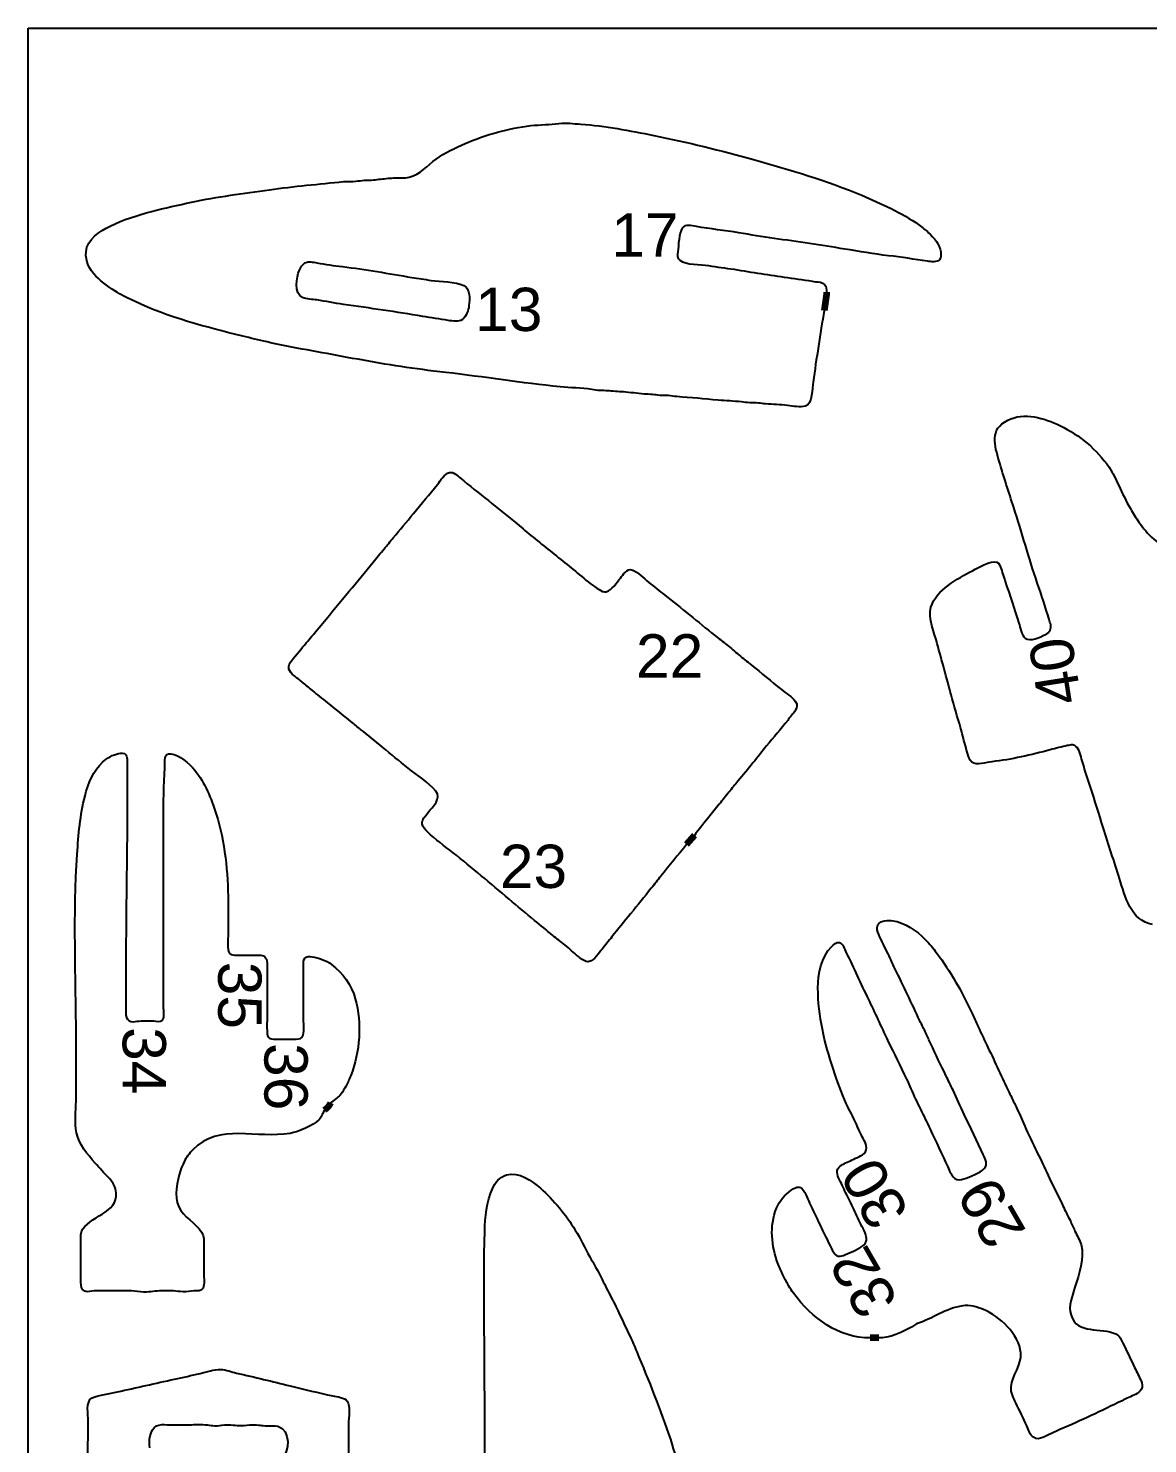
# Model space of a CAD drawing. Extents: x 0 to 181, y 67 to 296.
# Drawn here: x 0.2 to 90.6, y 181.3 to 295.7 of the extents above; entities that cross this region are included whole.
import ezdxf
from ezdxf.enums import TextEntityAlignment as Align

# ---------------------------------------------------------------- set-up
doc = ezdxf.new("R2010")
doc.units = 0
doc.layers.add('Cut', color=7, linetype='Continuous')
doc.layers.add('Stege', color=5, linetype='Continuous', lineweight=100)
doc.layers.add('Text', color=1, linetype='Continuous', lineweight=15)
doc.styles.add('textstyle21', font='')
doc.styles.add('textstyle22', font='')
doc.styles.add('textstyle23', font='')
doc.styles.add('textstyle24', font='')
doc.styles.add('textstyle25', font='')
doc.styles.add('textstyle26', font='')
doc.styles.add('textstyle27', font='')
doc.styles.add('textstyle28', font='')
doc.styles.add('textstyle30', font='')
doc.styles.add('textstyle31', font='')
doc.styles.add('textstyle32', font='')
doc.styles.get('textstyle21').set_extended_font_data('Arial')
doc.styles.get('textstyle22').set_extended_font_data('Arial')
doc.styles.get('textstyle23').set_extended_font_data('Arial')
doc.styles.get('textstyle24').set_extended_font_data('Arial')
doc.styles.get('textstyle25').set_extended_font_data('Arial')
doc.styles.get('textstyle26').set_extended_font_data('Arial')
doc.styles.get('textstyle27').set_extended_font_data('Arial')
doc.styles.get('textstyle28').set_extended_font_data('Arial')
doc.styles.get('textstyle30').set_extended_font_data('Arial')
doc.styles.get('textstyle31').set_extended_font_data('Arial')
doc.styles.get('textstyle32').set_extended_font_data('Arial')

msp = doc.modelspace()

# ---------------------------------------------------------------- linework, layer by layer
at = {"layer": 'Cut'}
for p, q in [((0.170826, 295.708873), (180.620413, 295.708873)), ((0.170826, 66.816444), (0.170826, 295.708873)), ((73.90382, 277.636752), (73.92, 277.36))]:
    msp.add_line(p, q, dxfattribs=at)
for points in [[(11.106841, 219.74363), (11.106841, 231.735043)], [(16.316238, 225.149573), (16.316238, 222.495726)], [(8.059832, 220.333333), (8.059832, 216.696581)], [(19.461543, 218.858974), (19.461543, 215.517094)], [(22.410265, 215.811989), (22.410265, 218.957288)], [(4.029915, 209.029915), (4.029915, 214.239316)], [(14.350428, 197.333333), (14.350428, 195.07265)], [(26.047008, 182.98301), (26.047008, 178.16677)], [(11.40171, 182.88462), (13.170941, 182.88462)]]:
    msp.add_lwpolyline(points, dxfattribs=at)
for points in [[(35.482908, 286.398273), (37.162203, 287.134764), (38.965934, 287.624664), (40.7906, 287.843734)], [(40.7906, 287.843734), (41.529942, 287.93249), (42.33219, 287.919388), (43.051284, 288.013846)], [(43.051284, 288.013851), (43.653904, 288.092995), (44.219075, 288.007231), (44.820515, 287.966052)], [(44.820515, 287.966052), (46.812177, 287.829693), (48.757447, 287.445053), (50.717951, 287.052991)], [(50.717951, 287.052991), (53.427037, 286.511312), (56.123934, 285.846868), (58.777781, 285.097893)], [(33.123933, 285.139662), (33.826023, 285.663649), (34.682822, 286.047375), (35.482908, 286.398273)], [(30.96154, 283.684469), (31.830724, 283.88508), (32.44101, 284.630025), (33.123933, 285.139662)], [(58.777781, 285.097893), (61.733379, 284.263799), (64.694187, 283.423218), (67.525644, 282.21503)], [(28.504275, 283.517477), (28.87601, 283.553447), (29.305147, 283.597777), (29.683762, 283.623729)], [(29.683762, 283.623729), (30.112211, 283.653019), (30.542625, 283.587849), (30.96154, 283.684469)], [(13.367522, 281.655265), (15.436539, 282.109466), (17.562565, 282.371312), (19.658121, 282.66235)], [(19.658121, 282.66235), (21.644377, 282.93835), (23.65442, 283.130607), (25.653847, 283.320897)], [(25.653847, 283.320897), (25.983416, 283.352247), (26.315048, 283.323697), (26.636753, 283.354317)], [(26.636753, 283.354317), (26.873732, 283.376827), (27.080142, 283.421257), (27.324788, 283.432067)], [(27.324788, 283.432067), (27.528347, 283.440967), (27.707728, 283.430467), (27.914531, 283.444647)], [(27.914531, 283.444647), (28.120647, 283.458797), (28.303467, 283.498117), (28.504275, 283.517477)], [(10.123932, 280.908846), (11.192842, 281.212564), (12.285539, 281.417697), (13.367522, 281.655265)], [(67.525644, 282.21503), (69.077063, 281.552944), (70.772576, 280.811538), (72.145303, 279.824111)], [(6.782052, 279.722085), (7.825721, 280.26406), (9.000638, 280.589697), (10.123932, 280.908846)], [(4.834748, 277.636752), (4.923131, 278.701534), (5.930462, 279.279876), (6.782052, 279.722085)], [(53.021292, 279.571308), (52.732711, 279.107081), (52.728976, 278.210769), (52.657617, 277.63685)], [(54.158121, 279.692991), (53.803391, 279.751181), (53.227702, 279.903432), (53.021292, 279.571308)], [(57.598292, 279.185222), (56.466476, 279.370107), (55.283942, 279.508303), (54.158121, 279.692991)], [(60.44872, 278.730726), (59.498053, 278.864402), (58.549451, 279.029825), (57.598292, 279.185222)], [(72.145303, 279.824111), (72.42317, 279.624188), (72.67961, 279.424167), (72.930153, 279.192692)], [(72.930153, 279.192692), (73.354572, 278.800415), (73.843273, 278.241534), (73.90382, 277.636752)], [(66.149575, 277.873731), (64.256694, 278.177744), (62.348972, 278.463769), (60.44872, 278.730726)], [(7.371795, 274.363184), (6.252462, 275.074415), (4.707088, 276.098996), (4.834748, 277.636752)], [(22.077052, 276.162295), (22.173082, 276.390132), (22.305087, 276.623671), (22.526732, 276.749286)], [(22.526732, 276.749286), (22.821211, 276.916184), (23.174565, 276.811996), (23.491454, 276.759996)], [(23.491454, 276.759996), (24.182634, 276.646667), (24.859266, 276.531569), (25.555557, 276.452346)], [(52.657617, 277.63685), (52.626947, 277.390829), (52.579377, 277.12859), (52.813702, 276.965919)], [(52.813702, 276.965919), (53.350074, 276.593496), (54.497322, 276.636547), (55.141027, 276.531376)], [(69.688037, 277.336966), (68.492233, 277.471722), (67.335156, 277.683244), (66.149575, 277.873731)], [(72.833336, 276.892201), (71.788212, 277.034427), (70.739058, 277.218526), (69.688037, 277.336966)], [(73.81349, 277.008085), (73.628802, 276.774744), (73.121524, 276.852983), (72.833336, 276.892201)], [(73.92, 277.36), (73.92, 277.32), (73.94599, 277.175278), (73.81349, 277.008085)], [(22.334082, 273.959603), (21.610074, 274.302637), (21.837813, 275.594962), (22.077052, 276.162295)], [(25.555557, 276.452346), (27.413839, 276.240727), (29.316745, 275.890812), (31.158121, 275.580607)], [(55.141027, 276.531376), (55.835352, 276.41785), (56.51169, 276.351897), (57.20513, 276.236406)], [(57.20513, 276.236406), (58.642237, 275.99697), (60.086519, 275.771), (61.529917, 275.57265)], [(31.158121, 275.580607), (31.686335, 275.491657), (32.20354, 275.431402), (32.730771, 275.338222)], [(32.730771, 275.338222), (33.517882, 275.199141), (34.650976, 275.285442), (35.373903, 274.918718)], [(35.373903, 274.918718), (35.914305, 274.644684), (35.842356, 273.826906), (35.781908, 273.311962)], [(61.529917, 275.57265), (62.283019, 275.46915), (63.039464, 275.349137), (63.7906, 275.236397)], [(63.7906, 275.236397), (64.065323, 275.195117), (64.328938, 275.212117), (64.517656, 275.021927)], [(64.517656, 275.021927), (64.688485, 274.849821), (64.674528, 274.60262), (64.673348, 274.393162)], [(8.747864, 273.663453), (8.282546, 273.887064), (7.821406, 274.077551), (7.371795, 274.363184)], [(17.495727, 270.841923), (14.523813, 271.563868), (11.512189, 272.334662), (8.747864, 273.663453)], [(23.491454, 273.761744), (23.1323, 273.817374), (22.664732, 273.802824), (22.334082, 273.959603)], [(25.653847, 273.397479), (24.924629, 273.498816), (24.218411, 273.649004), (23.491454, 273.761744)], [(32.042737, 272.435214), (29.918578, 272.784538), (27.781741, 273.101526), (25.653847, 273.397479)], [(34.106839, 272.105842), (33.431976, 272.202072), (32.721532, 272.323654), (32.042737, 272.435214)], [(35.249074, 272.191842), (34.931399, 271.941005), (34.477297, 272.053056), (34.106839, 272.105842)], [(35.781908, 273.311962), (35.734728, 272.910543), (35.581002, 272.453787), (35.249074, 272.191842)], [(64.486498, 272.918803), (64.169609, 270.991521), (63.860485, 269.05441), (63.594019, 267.119658)], [(19.461539, 270.364624), (18.803975, 270.509111), (18.157027, 270.681316), (17.495727, 270.841923)], [(25.948719, 269.123705), (23.788095, 269.527876), (21.59936, 269.894893), (19.461539, 270.364624)], [(32.927351, 268.0195), (30.593147, 268.302585), (28.26936, 268.689654), (25.948719, 269.123705)], [(33.910257, 267.901059), (33.575381, 267.938709), (33.256723, 267.979599), (32.927351, 268.0195)], [(43.149574, 266.743196), (40.070424, 267.036397), (37.002185, 267.5537), (33.910257, 267.901059)], [(45.705129, 266.529906), (44.851574, 266.646773), (43.987206, 266.663384), (43.149574, 266.743196)], [(46.393164, 266.440366), (46.156087, 266.456776), (45.946924, 266.496786), (45.705129, 266.529906)], [(63.594019, 267.119658), (63.527579, 266.637346), (63.535539, 265.342171), (62.991203, 265.185103)], [(46.982907, 266.422866), (46.779741, 266.436826), (46.605865, 266.425766), (46.393164, 266.440366)], [(48.260685, 266.324576), (47.881677, 266.350626), (47.350416, 266.397506), (46.982907, 266.422866)], [(49.931625, 266.153453), (49.375399, 266.206623), (48.82448, 266.285752), (48.260685, 266.324576)], [(50.61966, 266.120033), (50.383959, 266.142543), (50.166736, 266.130943), (49.931625, 266.153453)], [(51.209403, 266.047203), (51.000339, 266.061553), (50.826266, 266.100283), (50.61966, 266.120033)], [(51.897437, 266.029703), (51.652989, 266.046413), (51.448839, 266.030803), (51.209403, 266.047203)], [(52.585472, 265.948913), (52.348198, 265.965623), (52.134514, 266.013393), (51.897437, 266.029703)], [(55.927352, 265.662003), (54.794553, 265.769827), (53.707459, 265.87028), (52.585472, 265.948913)], [(57.794874, 265.530391), (57.176429, 265.592211), (56.531741, 265.604501), (55.927352, 265.662003)], [(58.482908, 265.452541), (58.230596, 265.463751), (58.049545, 265.504931), (57.794874, 265.530391)], [(59.170942, 265.432001), (58.912634, 265.456571), (58.736301, 265.441301), (58.482908, 265.452541)], [(59.760686, 265.359171), (59.557519, 265.373231), (59.371651, 265.412931), (59.170942, 265.432001)], [(61.529917, 265.235423), (60.918647, 265.294593), (60.357604, 265.318083), (59.760686, 265.359171)], [(62.991203, 265.185103), (62.514985, 265.047692), (62.010656, 265.188903), (61.529917, 265.235423)], [(79.320374, 264.0454), (80.653195, 264.721541), (82.286686, 264.224682), (83.546772, 263.605156)], [(78.632241, 260.730746), (78.261194, 262.018058), (77.832353, 263.290627), (79.320374, 264.0454)], [(83.546772, 263.605156), (85.154609, 262.814605), (86.502665, 261.708934), (87.520366, 260.239293)], [(33.241587, 258.863248), (33.48692, 259.166671), (33.805873, 259.703731), (34.205228, 259.81362)], [(34.205228, 259.81362), (34.542463, 259.90641), (34.850899, 259.55944), (35.089745, 259.362564)], [(79.811729, 256.995703), (79.410015, 258.224926), (78.98766, 259.497592), (78.632241, 260.730746)], [(87.520366, 260.239293), (87.838238, 259.780178), (88.046909, 259.264152), (88.29008, 258.764934)], [(31.294647, 256.504274), (31.939237, 257.297282), (32.5911, 258.058936), (33.241587, 258.863248)], [(35.089745, 259.362564), (35.832822, 258.750115), (36.597818, 258.148282), (37.350429, 257.546154)], [(88.29008, 258.764934), (88.597238, 258.134203), (88.883755, 257.488041), (89.243793, 256.897413)], [(37.350429, 257.546154), (38.082596, 256.960538), (38.798446, 256.396842), (39.512822, 255.807983)], [(29.664399, 254.538462), (30.200869, 255.201923), (30.748643, 255.832654), (31.294647, 256.504274)], [(81.713062, 250.901686), (81.015199, 252.926276), (80.479122, 254.953323), (79.811729, 256.995703)], [(89.243793, 256.897413), (89.464357, 256.535802), (89.683644, 256.17193), (89.924554, 255.816216)], [(39.512822, 255.807983), (39.951493, 255.446274), (40.350848, 255.088791), (40.7906, 254.735141)], [(89.924554, 255.816216), (90.583199, 254.843533), (91.524627, 253.864853), (92.687798, 253.534793)], [(28.92545, 253.653846), (29.174125, 253.952355), (29.420048, 254.236218), (29.664399, 254.538462)], [(40.7906, 254.735141), (41.709519, 253.995897), (42.62028, 253.249577), (43.542737, 252.530974)], [(28.039852, 252.57265), (28.34239, 252.930526), (28.621732, 253.289188), (28.92545, 253.653846)], [(26.087702, 250.213675), (26.746937, 251.005799), (27.377078, 251.788487), (28.039852, 252.57265)], [(43.542737, 252.530974), (44.433741, 251.836748), (45.340669, 250.966581), (46.294874, 250.359538)], [(48.02243, 251.294872), (48.248596, 251.562124), (48.555754, 252.084932), (48.952554, 251.952239)], [(48.952554, 251.952239), (49.480178, 251.775709), (49.889361, 251.280325), (50.324789, 250.934735)], [(73.118532, 248.935874), (73.53322, 250.343691), (75.265788, 251.231648), (76.469848, 251.88184)], [(76.469848, 251.88184), (77.033545, 252.186246), (77.652677, 252.560733), (78.234754, 252.604374)], [(78.234754, 252.604374), (78.550759, 252.628164), (78.647673, 252.430695), (78.740066, 252.177597)], [(78.740066, 252.177597), (78.869712, 251.822571), (79.000733, 251.36896), (79.123694, 250.999977)], [(46.884225, 250.187825), (47.334789, 250.296338), (47.719596, 250.937291), (48.02243, 251.294872)], [(50.324789, 250.934735), (50.74449, 250.60153), (51.16881, 250.234611), (51.602567, 249.906026)], [(79.123694, 250.999977), (79.494545, 249.887524), (79.856254, 248.772515), (80.221011, 247.658097)], [(82.664613, 247.952968), (82.362468, 248.942263), (82.048921, 249.927332), (81.713062, 250.901686)], [(23.97357, 247.65812), (24.669074, 248.515214), (25.386497, 249.371226), (26.087702, 250.213675)], [(46.294874, 250.359538), (46.471699, 250.246996), (46.662677, 250.134453), (46.884225, 250.187825)], [(51.602567, 249.906026), (52.969985, 248.870239), (54.289537, 247.740389), (55.632481, 246.675509)], [(73.630822, 245.987156), (73.393254, 246.886515), (72.846562, 248.012827), (73.118532, 248.935874)], [(21.601228, 244.807692), (22.357279, 245.752265), (23.201792, 246.706962), (23.97357, 247.65812)], [(80.221011, 247.658097), (80.342498, 247.286656), (80.424669, 246.692686), (80.737528, 246.441062)], [(82.365417, 246.730037), (82.519143, 246.810927), (82.664613, 246.902635), (82.753763, 247.078968)], [(82.753763, 247.078968), (82.890289, 247.349169), (82.751963, 247.666845), (82.664613, 247.952968)], [(55.632481, 246.675509), (55.963721, 246.412876), (56.285819, 246.17403), (56.615387, 245.908056)], [(56.615387, 245.908056), (56.954981, 245.634021), (57.263712, 245.357825), (57.598293, 245.078385)], [(74.7476, 241.858951), (74.389822, 243.231285), (73.994104, 244.611874), (73.630822, 245.987156)], [(80.737528, 246.441062), (81.124301, 246.130071), (81.951712, 246.512322), (82.365417, 246.730037)], [(21.238928, 243.931825), (21.153518, 244.258248), (21.395407, 244.550662), (21.601228, 244.807692)], [(57.598293, 245.078385), (57.924422, 244.806021), (58.254875, 244.556068), (58.581199, 244.290585)], [(21.629339, 243.424154), (21.4533, 243.581222), (21.296527, 243.711556), (21.238928, 243.931825)], [(58.581199, 244.290585), (59.404383, 243.62103), (60.215674, 242.956291), (61.038465, 242.276709)], [(22.311967, 242.890043), (22.081181, 243.07188), (21.85236, 243.224919), (21.629339, 243.424154)], [(23.098292, 242.232872), (22.831629, 242.449013), (22.580988, 242.67803), (22.311967, 242.890043)], [(24.37607, 241.209175), (23.948112, 241.556927), (23.531655, 241.881679), (23.098292, 242.232872)], [(61.038465, 242.276709), (61.432806, 241.950974), (61.890546, 241.709769), (62.158289, 241.338034)], [(62.158289, 241.338034), (62.364405, 241.051615), (62.312606, 240.864667), (62.146399, 240.581197)], [(75.512006, 239.205105), (75.265199, 240.080678), (74.977699, 240.976203), (74.7476, 241.858951)], [(26.243591, 239.704543), (25.629668, 240.214081), (24.9953, 240.706026), (24.37607, 241.209175)], [(62.146399, 240.581197), (61.99572, 240.324265), (61.733284, 240.039812), (61.541322, 239.794872)], [(27.029916, 239.067521), (26.76345, 239.280812), (26.510057, 239.483389), (26.243591, 239.704543)], [(28.799147, 237.624517), (28.218249, 238.106632), (27.616711, 238.597889), (27.029916, 239.067521)], [(61.541322, 239.794872), (60.979297, 239.077645), (60.411177, 238.423816), (59.834702, 237.730769)], [(76.074327, 237.141003), (75.863788, 237.816554), (75.703476, 238.525917), (75.512006, 239.205105)], [(84.923332, 237.601098), (84.684977, 237.886829), (84.438857, 237.805739), (84.136515, 237.749812)], [(6.193753, 236.434808), (6.53088, 236.737739), (7.029086, 237.026419), (7.470008, 237.115568)], [(7.470008, 237.115568), (7.670756, 237.156258), (7.91494, 237.195778), (8.057097, 237.002731)], [(8.057097, 237.002731), (8.157442, 236.866402), (8.149765, 236.699308), (8.156223, 236.551184)], [(11.196281, 235.961538), (11.231571, 236.475991), (11.057887, 237.176017), (11.698447, 237.097974)], [(11.698447, 237.097974), (12.362204, 237.017084), (13.169464, 236.328162), (13.625435, 235.764957)], [(30.863252, 235.94188), (30.165583, 236.500957), (29.494553, 237.047355), (28.799147, 237.624517)], [(59.834702, 237.730769), (59.458053, 237.277944), (59.113249, 236.815094), (58.736108, 236.354701)], [(76.413823, 236.415421), (76.205545, 236.586447), (76.150404, 236.897045), (76.074327, 237.141003)], [(82.760447, 237.409726), (81.198118, 236.99838), (79.647682, 236.628218), (78.042498, 236.448051)], [(84.136515, 237.749812), (83.725366, 237.673932), (83.181327, 237.520598), (82.760447, 237.409726)], [(85.386772, 236.354675), (85.254374, 236.794132), (85.203656, 237.265239), (84.923332, 237.601098)], [(4.75473, 233.700855), (5.010688, 234.71138), (5.410751, 235.731244), (6.193753, 236.434808)], [(8.156223, 236.551184), (8.164343, 236.365316), (8.158123, 236.157628), (8.158123, 235.961538)], [(8.158123, 235.961538), (8.158123, 234.847611), (8.158123, 233.733585), (8.158123, 232.619658)], [(11.106841, 231.735043), (11.106841, 233.147282), (11.100141, 234.557064), (11.196281, 235.961538)], [(13.625435, 235.764957), (14.451764, 234.744406), (14.96199, 233.475671), (15.358396, 232.226496)], [(33.092582, 234.085171), (32.523872, 234.793453), (31.57468, 235.371893), (30.863252, 235.94188)], [(58.736108, 236.354701), (58.331249, 235.860496), (57.928553, 235.365701), (57.524284, 234.880342)], [(78.042498, 236.448051), (77.604417, 236.398811), (76.782216, 236.112782), (76.413823, 236.415421)], [(86.004135, 234.388863), (85.788485, 235.042004), (85.58581, 235.693867), (85.386772, 236.354675)], [(57.524284, 234.880342), (57.277771, 234.584389), (57.037254, 234.298855), (56.792608, 233.995726)], [(4.119409, 228.982906), (4.230094, 230.599197), (4.354097, 232.119064), (4.75473, 233.700855)], [(32.456641, 232.324786), (32.869364, 232.852803), (33.607133, 233.444316), (33.092582, 234.085171)], [(56.792608, 233.995726), (56.526241, 233.665667), (56.272553, 233.345436), (56.005989, 233.012821)], [(87.029994, 231.145273), (86.705242, 232.22932), (86.360438, 233.309337), (86.004135, 234.388863)], [(8.158123, 232.619658), (8.158123, 228.521923), (8.059832, 224.434312), (8.059832, 220.333333)], [(15.358396, 232.226496), (16.061371, 230.011026), (16.316238, 227.465004), (16.316238, 225.149573)], [(32.009419, 231.440171), (31.976979, 231.777504), (32.238928, 232.046231), (32.456641, 232.324786)], [(56.005989, 233.012821), (55.136019, 231.927103), (54.25386, 230.861338), (54, 230.5)], [(32.440227, 230.780248), (32.236077, 230.971423), (32.035859, 231.16594), (32.009419, 231.440171)], [(88.360554, 227.017068), (87.936528, 228.395594), (87.44134, 229.772153), (87.029994, 231.145273)], [(34.500005, 229.092598), (33.800667, 229.640568), (33.085111, 230.176547), (32.440227, 230.780248)], [(4.029915, 214.239316), (4.029915, 219.132124), (3.785387, 224.105235), (4.119409, 228.982906)], [(39.021372, 225.354017), (37.517526, 226.610662), (36.048475, 227.879103), (34.500005, 229.092598)], [(53.3718, 229.769231), (52.677574, 228.909679), (51.987967, 228.083842), (51.288433, 227.213675)], [(51.288433, 227.213675), (51.023147, 226.883714), (50.787839, 226.56594), (50.52098, 226.230769)], [(91.016857, 223.301487), (89.266204, 223.611987), (88.801191, 225.584777), (88.360554, 227.017068)], [(41.085475, 223.633538), (40.401569, 224.211291), (39.714813, 224.774594), (39.021372, 225.354017)], [(50.52098, 226.230769), (49.934873, 225.494474), (49.445189, 224.910137), (48.850433, 224.166667)], [(48.850433, 224.166667), (48.339322, 223.527778), (47.841971, 222.930662), (47.336757, 222.299145)], [(42.559834, 222.410607), (42.078898, 222.818218), (41.568082, 223.225829), (41.085475, 223.633538)], [(68.902453, 222.49577), (68.795218, 222.753488), (68.71059, 222.99607), (68.815073, 223.259685)], [(68.815073, 223.259685), (68.866773, 223.38992), (69.002317, 223.460296), (69.104146, 223.507869)], [(69.104146, 223.507869), (69.445411, 223.667296), (69.983356, 223.630339), (70.376125, 223.529979)], [(70.376125, 223.529979), (71.389894, 223.270885), (72.226052, 222.558377), (72.922834, 221.807731)], [(16.316238, 222.495726), (16.316238, 222.065115), (16.226398, 221.542209), (16.347498, 221.134205)], [(43.54274, 221.64394), (43.213368, 221.905786), (42.878296, 222.140799), (42.559834, 222.410607)], [(47.336757, 222.299145), (47.071569, 221.967611), (46.81739, 221.641188), (46.546992, 221.316239)], [(65.077567, 221.507061), (65.244072, 221.672386), (65.487046, 221.896194), (65.729431, 221.832207)], [(69.662731, 220.923121), (69.404423, 221.456741), (69.139431, 221.925882), (68.902453, 222.49577)], [(16.347498, 221.134205), (16.456207, 220.768073), (16.888292, 220.825474), (17.200857, 220.824786)], [(17.200857, 220.824786), (17.673929, 220.823803), (18.207352, 220.833186), (18.675216, 220.824295)], [(18.675216, 220.824295), (19.094523, 220.816395), (19.368656, 220.812995), (19.446993, 220.331466)], [(22.511307, 220.568959), (22.651568, 220.745587), (22.901324, 220.721408), (23.098397, 220.69654)], [(44.623937, 220.715585), (44.227531, 221.019991), (43.924403, 221.340517), (43.54274, 221.64394)], [(45.507078, 220.308564), (45.174266, 220.231704), (44.877723, 220.520675), (44.623937, 220.715585)], [(46.546992, 221.316239), (46.293304, 221.01144), (45.926975, 220.405479), (45.507078, 220.308564)], [(63.98723, 218.17098), (63.98903, 219.3026), (64.254187, 220.689284), (65.077567, 221.507061)], [(65.729431, 221.832207), (66.045926, 221.748557), (66.113157, 221.342326), (66.27229, 221.021408)], [(66.27229, 221.021408), (66.879725, 219.796117), (67.435952, 218.5091), (68.04152, 217.286365)], [(70.203919, 219.743634), (69.996919, 220.160582), (69.857936, 220.519638), (69.662731, 220.923121)], [(72.922834, 221.807731), (73.236676, 221.469612), (73.502454, 221.097483), (73.779535, 220.726535)], [(73.779535, 220.726535), (74.344411, 219.969992), (74.824757, 219.183077), (75.290557, 218.36756)], [(11.106841, 216.50004), (11.106939, 217.580843), (11.106841, 218.662728), (11.106841, 219.74363)], [(19.446993, 220.331466), (19.514813, 219.914222), (19.461543, 219.312979), (19.461543, 218.858974)], [(22.410756, 220.038386), (22.414156, 220.220617), (22.396206, 220.42398), (22.511307, 220.568959)], [(22.410265, 218.957288), (22.410265, 219.310643), (22.404065, 219.687784), (22.410756, 220.038386)], [(23.098397, 220.69654), (23.629559, 220.62951), (24.232179, 220.399113), (24.670948, 220.076523)], [(24.670948, 220.076523), (25.599107, 219.39419), (26.296183, 218.400767), (26.598525, 217.286348)], [(72.22212, 215.517138), (71.550893, 216.938027), (70.900897, 218.339651), (70.203919, 219.743634)], [(26.598525, 217.286348), (27.132243, 215.319356), (26.984414, 212.980532), (26.223842, 211.09404)], [(65.232277, 211.58551), (64.524191, 213.709177), (63.983593, 215.919044), (63.98723, 218.17098)], [(68.04152, 217.286365), (68.592439, 216.173912), (69.071802, 215.067553), (69.615153, 213.944484)], [(75.290557, 218.36756), (75.700527, 217.649842), (76.026458, 216.956402), (76.395834, 216.205167)], [(8.059832, 216.696581), (8.059832, 216.260859), (7.932713, 215.597692), (8.458755, 215.465295)], [(11.005798, 215.580335), (11.217025, 215.82842), (11.106841, 216.132531), (11.106841, 216.50004)], [(76.395834, 216.205167), (76.584749, 215.820851), (76.750762, 215.413731), (76.936531, 215.02568)], [(8.458755, 215.465295), (8.695881, 215.405635), (8.906144, 215.478465), (9.141029, 215.500385)], [(9.141029, 215.500385), (9.51761, 215.535575), (9.95232, 215.531055), (10.320516, 215.508385)], [(10.320516, 215.508385), (10.516704, 215.496295), (10.84991, 215.397022), (11.005798, 215.580335)], [(19.461543, 215.517094), (19.461543, 215.262423), (19.457443, 214.972662), (19.462035, 214.730868)], [(22.379005, 214.352177), (22.507373, 214.784459), (22.410265, 215.360344), (22.410265, 215.811989)], [(72.709739, 214.534232), (72.548051, 214.868322), (72.384004, 215.174399), (72.22212, 215.517138)], [(76.936531, 215.02568), (77.199164, 214.477022), (77.451082, 213.90153), (77.723642, 213.35474)], [(19.462035, 214.730868), (19.464935, 214.571047), (19.439725, 214.355397), (19.562586, 214.200295)], [(19.562586, 214.200295), (19.703338, 214.022585), (19.924197, 214.047453), (20.149676, 214.043226)], [(20.149676, 214.043226), (20.661377, 214.033526), (21.304787, 214.021896), (21.820026, 214.044626)], [(21.820026, 214.044626), (22.068702, 214.055636), (22.298112, 214.079716), (22.379005, 214.352177)], [(69.615153, 213.944484), (70.122136, 212.896903), (70.646418, 211.845292), (71.15173, 210.799185)], [(73.106735, 213.649617), (72.963722, 213.95245), (72.853538, 214.237001), (72.709739, 214.534232)], [(74.332026, 211.094061), (73.912718, 211.932676), (73.507466, 212.801172), (73.106735, 213.649617)], [(77.723642, 213.35474), (78.319873, 212.158543), (78.847792, 210.912317), (79.443138, 209.717988)], [(66.276123, 208.833373), (65.909892, 209.682113), (65.529802, 210.69313), (65.232277, 211.58551)], [(26.223842, 211.09404), (26.101568, 210.790715), (25.975953, 210.498596), (25.820064, 210.209425)], [(71.15173, 210.799185), (71.277935, 210.537929), (71.383008, 210.279425), (71.498991, 210.012861)], [(74.905355, 209.914574), (74.714966, 210.306753), (74.527231, 210.703651), (74.332026, 211.094061)], [(25.466709, 209.629903), (25.219901, 209.30692), (25.123085, 209.319108), (24.6, 208.9)], [(25.820064, 210.209425), (25.722164, 210.02798), (25.585051, 209.784809), (25.466709, 209.629903)], [(71.498991, 210.012861), (71.969409, 208.931861), (72.549029, 207.83307), (73.051491, 206.769271)], [(75.807466, 207.948762), (75.490282, 208.604459), (75.219393, 209.26792), (74.905355, 209.914574)], [(79.443138, 209.717988), (79.606202, 209.390778), (79.759437, 209.062095), (79.918177, 208.735082)], [(4.071777, 206.474359), (3.894048, 207.284765), (4.029915, 208.199949), (4.029915, 209.029915)], [(24.080713, 208.306322), (23.907417, 207.898393), (23.872232, 207.735624), (23.646753, 207.508769)], [(66.657196, 208.047049), (66.520572, 208.310467), (66.392007, 208.564745), (66.276123, 208.833373)], [(79.918177, 208.735082), (80.1526, 208.252377), (80.380044, 207.76633), (80.586946, 207.260723)], [(21.329061, 206.421675), (18.704014, 205.949291), (15.5538, 207.278179), (13.469744, 205.098192)], [(23.646753, 207.508769), (23.197369, 207.056436), (22.028595, 206.547585), (21.329061, 206.421675)], [(67.504166, 206.277818), (67.226986, 206.863433), (66.955114, 207.472245), (66.657196, 208.047049)], [(77.344043, 204.705172), (76.826543, 205.783027), (76.327522, 206.873856), (75.807466, 207.948762)], [(80.586946, 207.260723), (80.87189, 206.56453), (81.234779, 205.878167), (81.55098, 205.19662)], [(5.58732, 204.017094), (4.92947, 204.764397), (4.289825, 205.480248), (4.071777, 206.474359)], [(67.883371, 205.102557), (67.966521, 205.508104), (67.674307, 205.918271), (67.504166, 206.277818)], [(73.051491, 206.769271), (73.527414, 205.761792), (74.000781, 204.72689), (74.482504, 203.722262)], [(13.469744, 205.098192), (13.173693, 204.788577), (12.949689, 204.48594), (12.756646, 204.115385)], [(67.425533, 204.597442), (67.640003, 204.710279), (67.82823, 204.833831), (67.883371, 205.102557)], [(77.421393, 203.580433), (77.752239, 203.914424), (77.522042, 204.334518), (77.344043, 204.705172)], [(81.55098, 205.19662), (81.675907, 204.927402), (81.804668, 204.673419), (81.94139, 204.410295)], [(6.101369, 203.427449), (5.921213, 203.625209), (5.762513, 203.818056), (5.58732, 204.017094)], [(12.756646, 204.115385), (12.639975, 203.89138), (12.548073, 203.668359), (12.471898, 203.42735)], [(65.550738, 203.423164), (65.630258, 203.775241), (66.03305, 203.932899), (66.346204, 204.091049)], [(66.346204, 204.091049), (66.67646, 204.257848), (67.107367, 204.430249), (67.425533, 204.597442)], [(74.482504, 203.722262), (74.663653, 203.344433), (74.733636, 203.036292), (75.03411, 202.799019)], [(75.782102, 202.749779), (76.259598, 202.906061), (77.077081, 203.232779), (77.421393, 203.580433)], [(81.94139, 204.410295), (82.267027, 203.784086), (82.489262, 203.179599), (82.807724, 202.542774)], [(7.217607, 201.952991), (7.05242, 202.553056), (6.504921, 202.984453), (6.101369, 203.427449)], [(12.471898, 203.42735), (12.189607, 202.533791), (11.910954, 201.376615), (12.328984, 200.478632)], [(37.677152, 201.95283), (37.915114, 202.463647), (38.243503, 202.893865), (38.824793, 203.068527)], [(38.824794, 203.068687), (39.787944, 203.358153), (40.880935, 202.589717), (41.560222, 201.992208)], [(65.938986, 202.247903), (65.789584, 202.580617), (65.466896, 203.051232), (65.550738, 203.423164)], [(75.03411, 202.799019), (75.270008, 202.612758), (75.53323, 202.668292), (75.782102, 202.749779)], [(82.807724, 202.542774), (83.13739, 201.883244), (83.460668, 201.238753), (83.772937, 200.576962)], [(4.580675, 198.700396), (5.375228, 199.857141), (7.725524, 200.107782), (7.217607, 201.952991)], [(37.057037, 198.51266), (37.084357, 199.628651), (37.203293, 200.935424), (37.677152, 201.95283)], [(41.560222, 201.992208), (42.66147, 201.023555), (43.601718, 199.85252), (44.37497, 198.61111)], [(60.63852, 200.380342), (60.871862, 200.955047), (61.322918, 201.46891), (61.825182, 201.824722)], [(61.825182, 201.824722), (62.02658, 201.967342), (62.319584, 202.167462), (62.572781, 202.038209)], [(62.572781, 202.038209), (62.970661, 201.835141), (63.121439, 201.166568), (63.309469, 200.773504)], [(66.561854, 200.970125), (66.347973, 201.40516), (66.143627, 201.792425), (65.938986, 202.247903)], [(12.328984, 200.478632), (12.723424, 199.631171), (13.6908, 199.209701), (14.192868, 198.41453)], [(60.766101, 195.85897), (60.228353, 197.302863), (60.046417, 198.922299), (60.63852, 200.380342)], [(63.309469, 200.773504), (63.569742, 200.229368), (63.851345, 199.65653), (64.114666, 199.102564)], [(67.201627, 199.594057), (66.973691, 200.073617), (66.788905, 200.508455), (66.561854, 200.970125)], [(83.772937, 200.576962), (83.962638, 200.174757), (84.163348, 199.792112), (84.357373, 199.397475)], [(64.114666, 199.102564), (64.339948, 198.628803), (64.545473, 198.207137), (64.775965, 197.726496)], [(67.542106, 198.906023), (67.419439, 199.13966), (67.314268, 199.357078), (67.201627, 199.594057)], [(84.357373, 199.397475), (84.50422, 199.098671), (84.618826, 198.813629), (84.756925, 198.51286)], [(4.423076, 197.726336), (4.423224, 198.055609), (4.38545, 198.415353), (4.580675, 198.700396)], [(14.192868, 198.41453), (14.396428, 198.092137), (14.350428, 197.699957), (14.350428, 197.333333)], [(37.055537, 184.26052), (37.055537, 189.00599), (36.940734, 193.76817), (37.057037, 198.51266)], [(44.37497, 198.61111), (44.806564, 197.918161), (45.139376, 197.166238), (45.549936, 196.44872)], [(67.856144, 198.217989), (67.789704, 198.457818), (67.65858, 198.683886), (67.542106, 198.906023)], [(67.859144, 197.638074), (67.935514, 197.83269), (67.907604, 198.032219), (67.856144, 198.217989)], [(84.756925, 198.51286), (84.922643, 198.152133), (85.145664, 197.812048), (85.253685, 197.431663)], [(4.423076, 195.85881), (4.423076, 196.48984), (4.422791, 197.097276), (4.423076, 197.726336)], [(64.775965, 197.726496), (64.898631, 197.47094), (65.034371, 197.180983), (65.168439, 196.94214)], [(65.168439, 196.94214), (65.247859, 196.8006), (65.327866, 196.64137), (65.48749, 196.55192)], [(66.051285, 196.56572), (66.445431, 196.71119), (67.179072, 197.046365), (67.519845, 197.269484)], [(67.519845, 197.269484), (67.668854, 197.366794), (67.788572, 197.459185), (67.859144, 197.638074)], [(85.253685, 197.431663), (85.56163, 196.34654), (85.065262, 195.02453), (84.754074, 193.99149)], [(4.423528, 194.38446), (4.414308, 194.87296), (4.423076, 195.36933), (4.423076, 195.85881)], [(45.549936, 196.44872), (45.863188, 195.90124), (46.185384, 195.34098), (46.467183, 194.77778)], [(61.210768, 194.87607), (61.047311, 195.20338), (60.894076, 195.51496), (60.766101, 195.85897)], [(65.48749, 196.55192), (65.680435, 196.44282), (65.862764, 196.49592), (66.051285, 196.56572)], [(14.350428, 195.07265), (14.350428, 194.73158), (14.444398, 194.2362), (14.291158, 193.92462)], [(46.467183, 194.77778), (46.583953, 194.54385), (46.693448, 194.32368), (46.810611, 194.08974)], [(61.629682, 194.08974), (61.473499, 194.35316), (61.348866, 194.59987), (61.210768, 194.87607)], [(4.732505, 193.6748), (4.428826, 193.79668), (4.428934, 194.09843), (4.423528, 194.38446)], [(5.504273, 193.6876), (5.243508, 193.6699), (4.983224, 193.57456), (4.732505, 193.6748)], [(6.880341, 193.6966), (6.425492, 193.6966), (5.957461, 193.7182), (5.504273, 193.6876)], [(8.747863, 193.6799), (8.159122, 193.7359), (7.478843, 193.6966), (6.880341, 193.6966)], [(9.730769, 193.6003), (9.382948, 193.5933), (9.087221, 193.6475), (8.747863, 193.6799)], [(10.418803, 193.6681), (10.176517, 193.6396), (9.997431, 193.6052), (9.730769, 193.6003)], [(11.893162, 193.6956), (11.451051, 193.7064), (10.839094, 193.7182), (10.418803, 193.6681)], [(12.679487, 193.6239), (12.412923, 193.6309), (12.16641, 193.6888), (11.893162, 193.6956)], [(13.564102, 193.6956), (13.270606, 193.6856), (12.968559, 193.616), (12.679487, 193.6239)], [(14.291158, 193.92462), (14.160136, 193.65825), (13.811991, 193.70346), (13.564102, 193.6956)], [(46.810611, 194.08974), (47.066658, 193.57765), (47.303637, 193.1088), (47.569906, 192.61538)], [(62.013606, 193.5), (61.874131, 193.69167), (61.751071, 193.8853), (61.629682, 194.08974)], [(68.2, 189.9), (65.727811, 189.86725), (63.485311, 191.47226), (62.013606, 193.5)], [(84.754074, 193.99149), (84.532527, 193.25628), (84.196373, 192.50337), (84.437087, 191.73081)], [(47.569906, 192.61538), (47.693162, 192.38735), (47.78929, 192.16226), (47.897803, 191.92735)], [(75.683816, 192.48782), (74.335368, 192.30205), (73.240115, 191.41252), (71.948773, 191.04295)], [(77.354757, 192.18901), (76.844039, 192.40722), (76.238667, 192.56448), (75.683816, 192.48782)], [(80.382009, 188.68397), (80.236146, 190.21239), (78.667821, 191.62876), (77.354757, 192.18901)], [(47.897803, 191.92735), (48.202209, 191.26782), (48.517329, 190.60731), (48.825372, 189.96154)], [(71.948721, 191.04274), (70.857597, 190.29081), (69.625328, 189.86128), (68.9, 189.9)], [(84.437087, 191.73081), (84.941908, 190.11098), (86.864865, 190.81572), (88.063027, 190.21419)], [(48.825372, 189.96154), (49.008782, 189.57722), (49.17509, 189.18406), (49.340808, 188.78205)], [(88.063027, 190.21419), (88.373822, 190.0579), (88.493835, 189.76795), (88.635177, 189.47013)], [(49.340808, 188.78205), (50.305333, 186.4447), (51.259047, 184.10538), (52.059132, 181.70513)], [(88.635177, 189.47013), (88.952754, 188.80077), (89.25657, 188.17957), (89.578472, 187.50431)], [(79.594996, 185.93183), (79.669206, 186.87346), (80.473419, 187.72662), (80.382009, 188.68397)], [(7.371793, 185.52677), (8.897076, 185.88848), (10.453105, 186.22365), (11.991452, 186.56275)], [(11.991452, 186.56275), (12.667986, 186.71215), (13.386097, 186.86548), (14.055554, 187.0257)], [(14.055554, 187.0257), (14.582982, 187.15151), (15.179606, 187.37365), (15.726494, 187.34613)], [(15.726494, 187.34613), (16.16605, 187.32353), (16.581721, 187.14954), (17.004272, 187.05519)], [(17.004272, 187.05519), (18.456025, 186.72788), (19.886743, 186.37796), (21.329059, 186.01724)], [(89.578472, 187.50431), (89.733673, 187.17897), (89.969865, 186.74748), (90.097839, 186.42312)], [(90.097839, 186.42312), (90.183059, 186.20688), (90.252451, 185.98278), (90.128309, 185.74491)], [(5.322247, 185.04514), (5.939099, 185.33313), (6.714809, 185.37147), (7.371793, 185.52677)], [(21.329059, 186.01724), (22.464414, 185.73416), (23.624931, 185.46976), (24.76923, 185.20929)], [(79.983244, 184.65406), (79.785483, 185.06393), (79.558137, 185.46299), (79.594996, 185.93183)], [(89.640591, 185.33209), (89.314757, 185.165), (88.897317, 184.99397), (88.559885, 184.82589)], [(90.128309, 185.74491), (90.019796, 185.53752), (89.842578, 185.43628), (89.640591, 185.33209)], [(5.012818, 183.17959), (5.012818, 183.66711), (4.790652, 184.79745), (5.322247, 185.04514)], [(24.76923, 185.20929), (25.109512, 185.13159), (25.723828, 185.09724), (25.945965, 184.79548)], [(25.945965, 184.79548), (26.230025, 184.4092), (26.047008, 183.4489), (26.047008, 182.98301)], [(36.760666, 124.30326), (36.760666, 144.2651), (37.055537, 164.30557), (37.055537, 184.26052)], [(80.868154, 182.78653), (80.571415, 183.40871), (80.282244, 184.03384), (79.983244, 184.65406)], [(88.559885, 184.82589), (86.916368, 184.00713), (85.230684, 183.21884), (83.547065, 182.49149)], [(4.914528, 177.47873), (4.914528, 179.3836), (5.012818, 181.27865), (5.012818, 183.17959)], [(9.988291, 181.01727), (9.886757, 181.56868), (9.991631, 182.48377), (10.52771, 182.78356)], [(10.52771, 182.78338), (10.784248, 182.92688), (11.116667, 182.88462), (11.40171, 182.88462)], [(13.170941, 182.88462), (13.638509, 182.88462), (14.187855, 182.91112), (14.6453, 182.86792)], [(14.6453, 182.86792), (14.853381, 182.84822), (15.026078, 182.80402), (15.235043, 182.79912)], [(15.235043, 182.79912), (15.504065, 182.79212), (15.750873, 182.85712), (16.021368, 182.87582)], [(16.021368, 182.87582), (16.494441, 182.90822), (16.935274, 182.81982), (17.397437, 182.81982)], [(17.397437, 182.81982), (17.693488, 182.81982), (17.98148, 182.88372), (18.282052, 182.88372)], [(18.282052, 182.88372), (18.805646, 182.88372), (19.009304, 182.79922), (19.461539, 182.78742)], [(19.461539, 182.78742), (19.724762, 182.78142), (20.082834, 182.82282), (20.34468, 182.75502)], [(20.34468, 182.75502), (21.382433, 182.48669), (21.327488, 180.65652), (20.607608, 180.09331)], [(81.406787, 181.86457), (81.094517, 182.09162), (81.04547, 182.415), (80.868154, 182.78653)], [(82.170996, 181.85457), (81.919077, 181.75431), (81.655757, 181.68256), (81.406787, 181.86457)], [(83.547065, 182.49149), (83.103283, 182.29983), (82.61183, 182.02953), (82.170996, 181.85457)], [(52.059132, 181.70513), (52.393026, 180.70355), (52.653889, 179.66167), (52.956133, 178.65812)]]:
    msp.add_open_spline(points, degree=3, dxfattribs=at)
at = {"layer": 'Stege'}
for p, q in [((54, 230.5), (53.3718, 229.769231)), ((68.9, 189.9), (68.2, 189.9))]:
    msp.add_line(p, q, dxfattribs=at)
for points in [[(64.673348, 274.393162), (64.670648, 273.937585), (64.562083, 273.378312), (64.486498, 272.918803)], [(24.6, 208.9), (24.538112, 208.715112), (24.28673, 208.363822), (24.080713, 208.306322)]]:
    msp.add_open_spline(points, degree=3, dxfattribs=at)

# ---------------------------------------------------------------- texts
at = {"layer": 'Text'}
for s, style, p in [('17', 'textstyle28', (50, 279)), ('13', 'textstyle27', (39, 273)), ('22', 'textstyle21', (52, 245)), ('23', 'textstyle22', (41, 228))]:
    msp.add_text(s, height=3.5, dxfattribs=dict(at, style=style)).set_placement(p, align=Align.MIDDLE_CENTER)
for s, rotation, style, p in [('40', 99, 'textstyle23', (83.145291, 243.745237)), ('35', -90, 'textstyle25', (17.267917, 217.57345)), ('34', -90, 'textstyle24', (9.544845, 212.289242)), ('36', -90, 'textstyle26', (21, 211)), ('30', 120, 'textstyle31', (68.550341, 201.554816)), ('29', 120, 'textstyle32', (78, 200)), ('32', 120, 'textstyle30', (67.672203, 194.372012))]:
    msp.add_text(s, height=3.5, rotation=rotation, dxfattribs=dict(at, style=style)).set_placement(p, align=Align.MIDDLE_CENTER)

doc.saveas('drawing.dxf')
